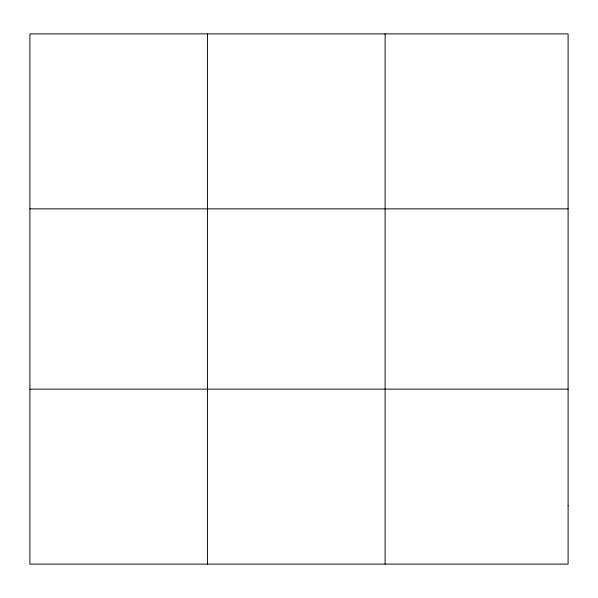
<?xml version="1.0" encoding="UTF-8"?>
<svg xmlns="http://www.w3.org/2000/svg" width="598" height="598" viewBox="0 0 598 598"><rect width="100%" height="100%" fill="white"/><g stroke="black" fill="none" stroke-linecap="round" stroke-linejoin="round"><path stroke-width="0.9" d="M207.506 33.884L207.506 564.116M385.112 33.884L385.112 564.116M29.9 208.859L568.1 208.859M29.9 389.141L568.1 389.141M568.1 505.788L568.1 564.116L29.9 564.116L29.9 33.884L568.1 33.884L568.1 505.788"/></g></svg>
